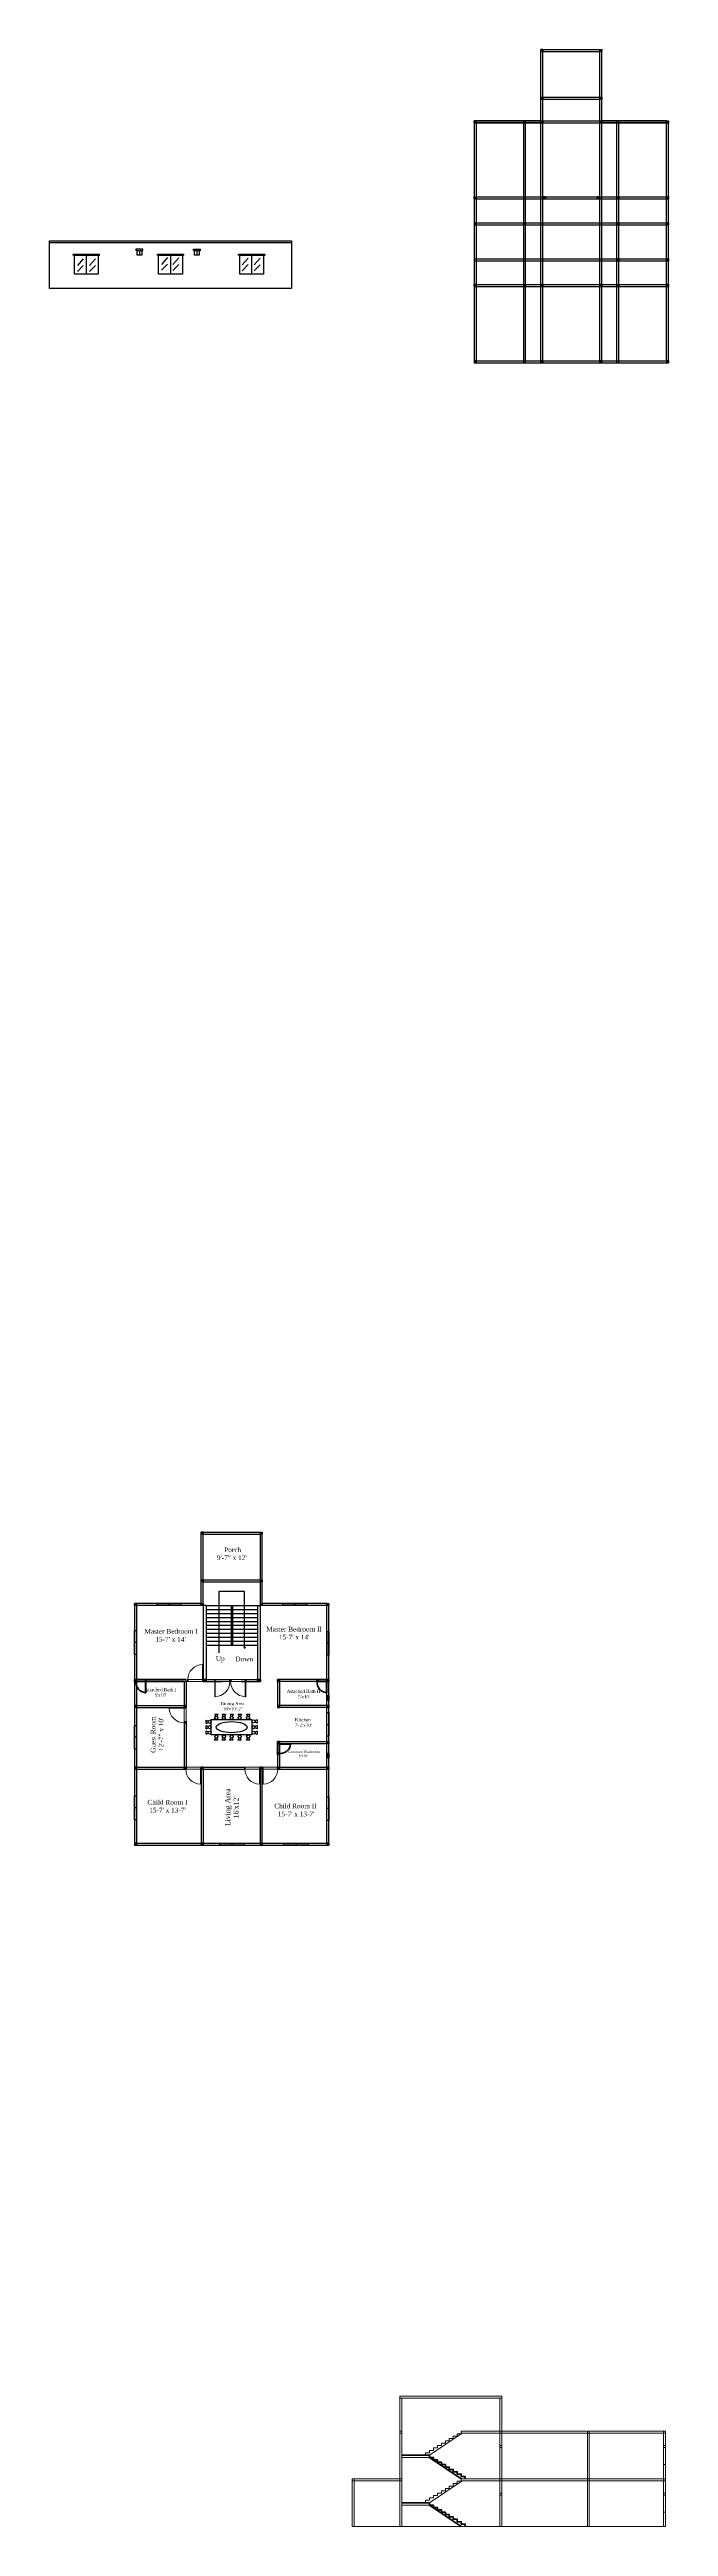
# Model space of a CAD drawing. Header units: inches. Extents: x -79350 to 491628, y -93215 to 155882.
# Drawn here: x 26582 to 28142, y -2882 to 3367 of the extents above; entities that cross this region are included whole.
import ezdxf

# ---------------------------------------------------------------- set-up
doc = ezdxf.new("R2010")
doc.units = ezdxf.units.IN
doc.header["$MEASUREMENT"] = 0
doc.layers.get('0').update_dxf_attribs({"lineweight": 30})
for name, color, linetype, lineweight in [('Column', 1, 'Continuous', 30), ('Door window', 250, 'Continuous', 15), ('Letter', 7, 'Continuous', 20), ('LINE', 7, 'Continuous', 20)]:
    doc.layers.add(name, color=color, linetype=linetype, lineweight=lineweight)
doc.layers.add('Door', color=7, linetype='Continuous', lineweight=40, true_color=0x763422)
doc.layers.add('Window', color=7, linetype='Continuous', lineweight=30, true_color=0x6b99dd)
for name, color, linetype in [('Furnitures', 30, 'Continuous'), ('Stairs', 7, 'Continuous'), ('Wall', 7, 'Continuous')]:
    doc.layers.add(name, color=color, linetype=linetype)
doc.styles.get("Standard").update_dxf_attribs({"font": 'times.ttf', "height": 12})
pattern_1 = [(45, (21775.07689, 4028.09359), (-0.0883883476, 0.0883883476), [])]
pattern_2 = [(45, (22631.07689, 7768.59359), (-0.0883883476, 0.0883883476), [])]

# ---------------------------------------------------------------- blocks, each defined once
blk = doc.blocks.new('d1n')
at = {"color": 1}
blk.add_lwpolyline([(-1187.2, 1281.4), (-1192.2, 1281.4), (-1192.2, 1241.4), (-1187.2, 1241.4)], close=True, dxfattribs=at)
at = {"layer": 'Door window', "color": 1}
for points in [[(-1192.2, 1281.4), (-1192.2, 1279.4), (-1188.2, 1279.4), (-1188.2, 1280.4), (-1187.2, 1280.4), (-1187.2, 1281.4), (-1192.2, 1281.4)], [(-1187.2, 1280.4), (-1149.2, 1280.4), (-1149.2, 1279.4), (-1187.2, 1279.4), (-1187.2, 1280.4)], [(-1192.2, 1241.4), (-1192.2, 1243.4), (-1188.2, 1243.4), (-1188.2, 1242.4), (-1187.2, 1242.4), (-1187.2, 1241.4), (-1192.2, 1241.4)]]:
    blk.add_lwpolyline(points, dxfattribs=at)
blk.add_arc((-1187.2, 1280.4), 38, 270, 358.4722, dxfattribs=at)

msp = doc.modelspace()

# ---------------------------------------------------------------- hatches: boundary and pattern name
at = {"layer": 'Column'}
h = msp.add_hatch(dxfattribs=at)
h.set_pattern_fill('ANSI31', color=256)
h.set_pattern_definition(pattern_2)
h.paths.add_polyline_path([(27825.5, 3367), (27820.5, 3367), (27820.5, 3362.04), (27825.5, 3362.04)])
h.paths.add_polyline_path([(27974.5, 3367), (27969.5, 3367), (27969.5, 3362.04), (27974.5, 3362.04)])
h.paths.add_polyline_path([(27825.5, 3247), (27820.5, 3247), (27820.5, 3242.04), (27825.5, 3242.04)])
h.paths.add_polyline_path([(27974.5, 3247), (27969.5, 3247), (27969.5, 3242.04), (27974.5, 3242.04)])
h.paths.add_polyline_path([(27825.5, 3187), (27820.5, 3187), (27820.5, 3182.04), (27825.5, 3182.04)])
h.paths.add_polyline_path([(27657.5, 3187), (27652.5, 3187), (27652.5, 3182.04), (27657.5, 3182.04)])
h.paths.add_polyline_path([(27974.5, 3187), (27969.5, 3187), (27969.5, 3182.04), (27974.5, 3182.04)])
h.paths.add_polyline_path([(28142.5, 3187), (28137.5, 3187), (28137.5, 3182.04), (28142.5, 3182.04)])
h.paths.add_polyline_path([(27657.5, 2995), (27652.5, 2995), (27652.5, 2990.04), (27657.5, 2990.04)])
h.paths.add_polyline_path([(27832.5, 2995), (27825.5, 2995), (27825.5, 2990), (27832.5, 2990)])
h.paths.add_polyline_path([(28017.5, 2995), (28012.5, 2995), (28012.5, 2990), (28017.5, 2990)])
h.paths.add_polyline_path([(27969.5, 2995.29), (27962.5, 2995.29), (27962.5, 2990), (27969.5, 2990)])
h.paths.add_polyline_path([(28142.5, 2995), (28137.5, 2995), (28137.5, 2990), (28142.5, 2990)])
h.paths.add_polyline_path([(27657.5, 2774), (27652.5, 2774), (27652.5, 2769), (27657.5, 2769)])
h.paths.add_polyline_path([(27782.5, 2774), (27777.5, 2774), (27777.5, 2769.04), (27782.5, 2769.04)])
h.paths.add_polyline_path([(27825.5, 2774), (27820.49, 2774), (27820.5, 2769), (27825.5, 2769)])
h.paths.add_polyline_path([(27974.5, 2774), (27969.5, 2774), (27969.5, 2769), (27974.5, 2769)])
h.paths.add_polyline_path([(28017.5, 2774), (28012.5, 2774), (28012.5, 2769.04), (28017.5, 2769.04)])
h.paths.add_polyline_path([(28017.5, 2839), (28012.5, 2839), (28012.5, 2834), (28017.5, 2834)])
h.paths.add_polyline_path([(28017.49, 2930), (28012.5, 2930), (28012.5, 2925), (28017.49, 2925)])
h.paths.add_polyline_path([(28142.5, 2930), (28137.5, 2930), (28137.5, 2925), (28142.5, 2925)])
h.paths.add_polyline_path([(28142.5, 2839), (28137.5, 2839), (28137.5, 2834), (28142.5, 2834)])
h.paths.add_polyline_path([(28142.5, 2774), (28137.5, 2774), (28137.5, 2769), (28142.5, 2769)])
h.paths.add_polyline_path([(27657.5, 2582), (27652.5, 2582), (27652.5, 2577), (27657.5, 2577)])
h.paths.add_polyline_path([(27825.5, 2582), (27820.5, 2582), (27820.5, 2577), (27825.5, 2577)])
h.paths.add_polyline_path([(27974.5, 2582), (27969.5, 2582), (27969.5, 2577), (27974.5, 2577)])
h.paths.add_polyline_path([(28142.5, 2582), (28137.5, 2582), (28137.5, 2577), (28142.5, 2577)])
h = msp.add_hatch(dxfattribs=at)
h.set_pattern_fill('ANSI31', color=256)
h.set_pattern_definition(pattern_2)
h.paths.add_polyline_path([(27657.5, 2930), (27652.5, 2930), (27652.5, 2925), (27657.5, 2925)])
h.paths.add_polyline_path([(27782.5, 2930), (27777.5, 2930), (27777.5, 2925), (27782.5, 2925)])
h = msp.add_hatch(dxfattribs=at)
h.set_pattern_fill('ANSI31', color=256)
h.set_pattern_definition(pattern_1)
h.paths.add_polyline_path([(26969.5, -373.5), (26964.5, -373.5), (26964.5, -378.46), (26969.5, -378.46)])
h.paths.add_polyline_path([(27118.5, -373.5), (27113.5, -373.5), (27113.5, -378.46), (27118.5, -378.46)])
h.paths.add_polyline_path([(26969.5, -493.5), (26964.5, -493.5), (26964.5, -498.46), (26969.5, -498.46)])
h.paths.add_polyline_path([(27118.5, -493.5), (27113.5, -493.5), (27113.5, -498.46), (27118.5, -498.46)])
h.paths.add_polyline_path([(26969.5, -553.5), (26964.5, -553.5), (26964.5, -558.46), (26969.5, -558.46)])
h.paths.add_polyline_path([(26801.5, -553.5), (26796.5, -553.5), (26796.5, -558.46), (26801.5, -558.46)])
h.paths.add_polyline_path([(27118.5, -553.5), (27113.5, -553.5), (27113.5, -558.46), (27118.5, -558.46)])
h.paths.add_polyline_path([(27286.5, -553.5), (27281.5, -553.5), (27281.5, -558.46), (27286.5, -558.46)])
h.paths.add_polyline_path([(26801.5, -745.5), (26796.5, -745.5), (26796.5, -750.46), (26801.5, -750.46)])
h.paths.add_polyline_path([(26976.5, -745.5), (26969.5, -745.5), (26969.5, -750.5), (26976.5, -750.5)])
h.paths.add_polyline_path([(27161.5, -745.5), (27156.5, -745.5), (27156.5, -750.5), (27161.5, -750.5)])
h.paths.add_polyline_path([(27113.5, -745.21), (27106.5, -745.21), (27106.5, -750.5), (27113.5, -750.5)])
h.paths.add_polyline_path([(27286.5, -745.5), (27281.5, -745.5), (27281.5, -750.5), (27286.5, -750.5)])
h.paths.add_polyline_path([(26801.5, -966.5), (26796.5, -966.5), (26796.5, -971.5), (26801.5, -971.5)])
h.paths.add_polyline_path([(26926.5, -966.5), (26921.5, -966.5), (26921.5, -971.46), (26926.5, -971.46)])
h.paths.add_polyline_path([(26969.5, -966.5), (26964.49, -966.5), (26964.5, -971.5), (26969.5, -971.5)])
h.paths.add_polyline_path([(27118.5, -966.5), (27113.5, -966.5), (27113.5, -971.5), (27118.5, -971.5)])
h.paths.add_polyline_path([(27161.5, -966.5), (27156.5, -966.5), (27156.5, -971.46), (27161.5, -971.46)])
h.paths.add_polyline_path([(27161.5, -901.5), (27156.5, -901.5), (27156.5, -906.5), (27161.5, -906.5)])
h.paths.add_polyline_path([(27161.49, -810.5), (27156.5, -810.5), (27156.5, -815.5), (27161.49, -815.5)])
h.paths.add_polyline_path([(27286.5, -810.5), (27281.5, -810.5), (27281.5, -815.5), (27286.5, -815.5)])
h.paths.add_polyline_path([(27286.5, -901.5), (27281.5, -901.5), (27281.5, -906.5), (27286.5, -906.5)])
h.paths.add_polyline_path([(27286.5, -966.5), (27281.5, -966.5), (27281.5, -971.5), (27286.5, -971.5)])
h.paths.add_polyline_path([(26801.5, -1158.5), (26796.5, -1158.5), (26796.5, -1163.5), (26801.5, -1163.5)])
h.paths.add_polyline_path([(26969.5, -1158.5), (26964.5, -1158.5), (26964.5, -1163.5), (26969.5, -1163.5)])
h.paths.add_polyline_path([(27118.5, -1158.5), (27113.5, -1158.5), (27113.5, -1163.5), (27118.5, -1163.5)])
h.paths.add_polyline_path([(27286.5, -1158.5), (27281.5, -1158.5), (27281.5, -1163.5), (27286.5, -1163.5)])
h = msp.add_hatch(dxfattribs=at)
h.set_pattern_fill('ANSI31', color=256)
h.set_pattern_definition(pattern_1)
h.paths.add_polyline_path([(26801.5, -810.5), (26796.5, -810.5), (26796.5, -815.5), (26801.5, -815.5)])
h.paths.add_polyline_path([(26926.5, -810.5), (26921.5, -810.5), (26921.5, -815.5), (26926.5, -815.5)])

# ---------------------------------------------------------------- linework, layer by layer
for p, q in [((27820.5, 3362), (27820.5, 3367)), ((27825.5, 3367), (27820.5, 3367)), ((27820.5, 3187), (27820.5, 3362)), ((27825.5, 3367), (27969.5, 3367)), ((27825.5, 3187), (27825.5, 3362)), ((27825.5, 3362), (27969.5, 3362)), ((27969.5, 3367), (27974.5, 3367)), ((27969.5, 3187), (27969.5, 3362)), ((27974.5, 3362), (27974.5, 3367)), ((27974.5, 3187), (27974.5, 3362)), ((27657.5, 3187), (27652.5, 3187)), ((27652.5, 3182), (27652.5, 3187)), ((27820.5, 3187), (27657.5, 3187)), ((27825.5, 3187), (27825.5, 3182)), ((27969.5, 3187), (27969.5, 3182)), ((28137.5, 3187), (27974.5, 3187)), ((28137.5, 3187), (28142.5, 3187)), ((28142.5, 3182), (28142.5, 3187)), ((27652.5, 3182), (27652.5, 2582)), ((27825.5, 3182), (27657.5, 3182)), ((27657.5, 3182), (27657.5, 2582)), ((28137.5, 3182), (27969.5, 3182)), ((28137.5, 2582), (28137.5, 3182)), ((28142.5, 2582), (28142.5, 3182)), ((27825.5, 2995), (27825.38, 2995)), ((27832.5, 2990), (27825.5, 2990)), ((27832.5, 2995), (27832.5, 2990)), ((27962.5, 2995.29), (27962.5, 2990)), ((27962.5, 2990), (27969.5, 2990)), ((27969.5, 2995), (27969.5, 2995.29)), ((28017.5, 2995), (28012.5, 2995)), ((28017.5, 2990), (28012.5, 2990)), ((27777.5, 2930), (27777.5, 2925)), ((27782.5, 2930), (27782.5, 2925)), ((28012.5, 2930), (28012.5, 2925)), ((27777.5, 2774), (27782.5, 2774)), ((27820.49, 2774), (27825.5, 2774)), ((27969.5, 2774), (27974.5, 2774)), ((28012.5, 2774), (28017.5, 2774)), ((27652.5, 2582), (27652.5, 2577)), ((27657.5, 2577), (27652.5, 2577)), ((27657.5, 2582), (28137.5, 2582)), ((27657.5, 2577), (28137.5, 2577)), ((28137.5, 2577), (28142.5, 2577)), ((28142.5, 2582), (28142.5, 2577)), ((26964.5, -378.5), (26964.5, -373.5)), ((26969.5, -373.5), (26964.5, -373.5)), ((26969.5, -373.5), (27113.5, -373.5)), ((27113.5, -373.5), (27118.5, -373.5)), ((27118.5, -378.5), (27118.5, -373.5)), ((26964.5, -553.5), (26964.5, -378.5)), ((26969.5, -553.5), (26969.5, -378.5)), ((26969.5, -378.5), (27113.5, -378.5)), ((27113.5, -553.5), (27113.5, -378.5)), ((27118.5, -553.5), (27118.5, -378.5)), ((26969.5, -493.5), (27113.5, -493.5)), ((26969.5, -498.5), (27113.5, -498.5)), ((26801.5, -553.5), (26796.5, -553.5)), ((26796.5, -558.5), (26796.5, -553.5)), ((26796.5, -558.5), (26796.5, -1158.5)), ((26964.5, -553.5), (26801.5, -553.5)), ((26969.5, -558.5), (26801.5, -558.5)), ((26801.5, -558.5), (26801.5, -1158.5)), ((26969.5, -553.5), (26969.5, -558.5)), ((26969.5, -558.5), (26969.5, -745.5)), ((26976.5, -558.5), (26969.5, -558.5)), ((26976.5, -558.5), (26976.5, -702.5)), ((27106.5, -558.5), (27106.5, -702.5)), ((27106.5, -558.5), (27113.5, -558.5)), ((27113.5, -553.5), (27113.5, -558.5)), ((27113.5, -745.5), (27113.5, -558.5)), ((27281.5, -558.5), (27113.5, -558.5)), ((27281.5, -553.5), (27118.5, -553.5)), ((27281.5, -553.5), (27286.5, -553.5)), ((27281.5, -1158.5), (27281.5, -558.5)), ((27286.5, -558.5), (27286.5, -553.5)), ((27286.5, -1158.5), (27286.5, -558.5)), ((26926.5, -745.5), (26825.5, -745.5)), ((26825.5, -745.5), (26921.5, -745.5)), ((26969.5, -745.5), (26969.38, -745.5)), ((26976.5, -702.5), (26976.5, -750.5)), ((27106.5, -702.5), (27106.5, -750.5)), ((27257.5, -745.5), (27156.5, -745.5)), ((26801.5, -810.5), (26921.5, -810.5)), ((26926.5, -750.5), (26824.83, -750.5)), ((26824.83, -750.5), (26921.5, -750.5)), ((26921.5, -750.5), (26921.5, -815.5)), ((26926.5, -750.5), (26926.5, -815.5)), ((26976.5, -750.5), (26969.5, -750.5)), ((27106.5, -750.5), (27113.5, -750.5)), ((27257.5, -750.5), (27156.5, -750.5)), ((27156.5, -750.5), (27156.5, -815.5)), ((27257.5, -750.5), (27161.5, -750.5)), ((27161.5, -750.5), (27161.5, -810.5)), ((27281.5, -810.5), (27161.5, -810.5)), ((26801.5, -815.5), (26921.5, -815.5)), ((26921.5, -851.5), (26921.5, -966.5)), ((26926.5, -851.5), (26926.5, -966.5)), ((27281.5, -815.5), (27161.5, -815.5)), ((27156.5, -936.5), (27156.5, -966.5)), ((27161.5, -901.5), (27281.5, -901.5)), ((27161.5, -906.5), (27281.5, -906.5)), ((27161.5, -936.5), (27161.5, -966.5)), ((26801.5, -966.5), (26926.5, -966.5)), ((26801.5, -971.5), (26926.5, -971.5)), ((26964.49, -966.5), (26969.5, -966.5)), ((26964.5, -971.5), (26964.5, -1158.5)), ((26969.5, -971.5), (26969.5, -1158.5)), ((26969.5, -971.5), (27075.51, -971.5)), ((27113.5, -966.5), (27118.5, -966.5)), ((27113.5, -1158.5), (27113.5, -971.5)), ((27118.5, -1158.5), (27118.5, -971.5)), ((27156.5, -966.5), (27281.5, -966.5)), ((26796.5, -1158.5), (26796.5, -1163.5)), ((26801.5, -1163.5), (26796.5, -1163.5)), ((26801.5, -1158.5), (27281.5, -1158.5)), ((26801.5, -1163.5), (27281.5, -1163.5)), ((27281.5, -1163.5), (27286.5, -1163.5)), ((27286.5, -1158.5), (27286.5, -1163.5))]:
    msp.add_line(p, q)
at = {"color": 200}
for p, q in [((26976.5, -558.5), (27106.5, -558.5)), ((27073.6, -523.57), (27009.11, -523.57)), ((27009.11, -523.57), (27009.11, -677.74)), ((27040, -558.5), (27040, -658.5)), ((27043, -558.5), (27043, -658.5)), ((27073.6, -663.47), (27073.6, -523.57)), ((26976.5, -568.5), (27106.5, -568.5)), ((26976.5, -578.5), (27106.5, -578.5)), ((26976.5, -588.5), (27106.5, -588.5)), ((26976.5, -598.5), (27106.5, -598.5)), ((26976.5, -608.5), (27106.5, -608.5)), ((26976.5, -618.5), (27106.5, -618.5)), ((26976.5, -628.5), (27106.5, -628.5)), ((26976.5, -638.5), (27106.5, -638.5)), ((26976.5, -648.5), (27106.5, -648.5)), ((26976.5, -658.5), (27106.5, -658.5)), ((27071.56, -663.47), (27075.6, -663.47)), ((27071.56, -663.47), (27073.6, -666.9)), ((27075.6, -663.47), (27073.6, -666.9)), ((27073.6, -666.9), (27073.6, -666.9))]:
    msp.add_line(p, q, dxfattribs=at)
at = {"color": 30}
for p, q in [((26976.8, -855.83), (26976.8, -847.7)), ((26976.8, -847.7), (26982.16, -850.23)), ((26976.8, -855.83), (26982.1, -853.54)), ((26976.8, -869.39), (26976.8, -861.26)), ((26976.8, -861.26), (26982.16, -863.79)), ((26976.8, -869.39), (26982.1, -867.09)), ((26998.42, -832.95), (27006.56, -832.95)), ((26998.42, -832.95), (27000.72, -838.25)), ((27006.56, -832.95), (27004.03, -838.3)), ((27017.52, -832.9), (27025.65, -832.9)), ((27017.52, -832.9), (27019.81, -838.21)), ((27025.65, -832.9), (27023.12, -838.26)), ((27037.15, -832.9), (27045.29, -832.9)), ((27037.15, -832.9), (27039.45, -838.21)), ((27045.29, -832.9), (27042.76, -838.26)), ((27057.5, -832.9), (27065.63, -832.9)), ((27057.5, -832.9), (27059.79, -838.21)), ((27065.63, -832.9), (27063.1, -838.26)), ((27078.75, -832.9), (27086.88, -832.9)), ((27078.75, -832.9), (27081.05, -838.21)), ((27086.88, -832.9), (27084.35, -838.26)), ((27105.28, -855.07), (27099.93, -852.54)), ((27105.28, -869.75), (27099.93, -867.21)), ((27105.28, -846.93), (27099.98, -849.23)), ((27105.28, -861.61), (27099.98, -863.91)), ((27105.28, -846.93), (27105.28, -855.07)), ((27105.28, -861.61), (27105.28, -869.75)), ((26976.8, -883.21), (26976.8, -875.07)), ((26976.8, -875.07), (26982.16, -877.6)), ((26976.8, -883.21), (26982.1, -880.91)), ((26998.19, -898.1), (27000.72, -892.74)), ((27006.32, -898.1), (26998.19, -898.1)), ((27006.32, -898.1), (27004.03, -892.79)), ((27017.29, -898.1), (27019.82, -892.74)), ((27025.43, -898.1), (27017.29, -898.1)), ((27025.43, -898.1), (27023.13, -892.79)), ((27036.8, -898.1), (27039.33, -892.74)), ((27044.93, -898.1), (27036.8, -898.1)), ((27044.93, -898.1), (27042.64, -892.79)), ((27057.27, -898.1), (27059.8, -892.74)), ((27065.41, -898.1), (27057.27, -898.1)), ((27065.41, -898.1), (27063.11, -892.79)), ((27078.65, -898.1), (27081.18, -892.74)), ((27086.79, -898.1), (27078.65, -898.1)), ((27086.79, -898.1), (27084.49, -892.79)), ((27105.28, -883.71), (27099.93, -881.18)), ((27105.28, -875.57), (27099.98, -877.87)), ((27105.28, -875.57), (27105.28, -883.71))]:
    msp.add_line(p, q, dxfattribs=at)
msp.add_lwpolyline([(26989.8, -845.9), (27092.29, -845.9), (27092.29, -885.1), (26989.8, -885.1)], close=True, dxfattribs=at)
for centre in [(26985.79, -851.94), (26985.79, -865.5), (27002.31, -841.93), (27021.41, -841.89), (27041.04, -841.89), (27061.39, -841.89), (27082.64, -841.89), (27096.3, -850.82), (27096.3, -865.5), (26985.79, -879.32), (27002.43, -889.11), (27021.54, -889.11), (27041.04, -889.11), (27061.52, -889.11), (27082.9, -889.11), (27096.3, -879.46)]:
    msp.add_circle(centre, 4.01, dxfattribs=at)
at = {"layer": 'Column'}
for p, q in [((27820.5, 3367), (27825.5, 3367)), ((27820.5, 3362.04), (27820.5, 3367)), ((27825.5, 3362.04), (27820.5, 3362.04)), ((27825.5, 3367), (27825.5, 3362.04)), ((27969.5, 3367), (27974.5, 3367)), ((27969.5, 3362.04), (27969.5, 3367)), ((27974.5, 3362.04), (27969.5, 3362.04)), ((27974.5, 3367), (27974.5, 3362.04)), ((27652.5, 3187), (27657.5, 3187)), ((27652.5, 3182.04), (27652.5, 3187)), ((27657.5, 3187), (27657.5, 3182.04)), ((27820.5, 3247), (27825.5, 3247)), ((27820.5, 3242.04), (27820.5, 3247)), ((27825.5, 3242.04), (27820.5, 3242.04)), ((27820.5, 3187), (27825.5, 3187)), ((27820.5, 3182.04), (27820.5, 3187)), ((27825.5, 3247), (27825.5, 3242.04)), ((27825.5, 3187), (27825.5, 3182.04)), ((27969.5, 3247), (27974.5, 3247)), ((27969.5, 3242.04), (27969.5, 3247)), ((27974.5, 3242.04), (27969.5, 3242.04)), ((27969.5, 3187), (27974.5, 3187)), ((27969.5, 3182.04), (27969.5, 3187)), ((27974.5, 3247), (27974.5, 3242.04)), ((27974.5, 3187), (27974.5, 3182.04)), ((28137.5, 3187), (28142.5, 3187)), ((28137.5, 3182.04), (28137.5, 3187)), ((28142.5, 3187), (28142.5, 3182.04)), ((27657.5, 3182.04), (27652.5, 3182.04)), ((27825.5, 3182.04), (27820.5, 3182.04)), ((27974.5, 3182.04), (27969.5, 3182.04)), ((28142.5, 3182.04), (28137.5, 3182.04)), ((27652.5, 2995), (27657.5, 2995)), ((27652.5, 2990.04), (27652.5, 2995)), ((27657.5, 2990.04), (27652.5, 2990.04)), ((27657.5, 2995), (27657.5, 2990.04)), ((27825.5, 2995), (27832.5, 2995)), ((27825.5, 2990), (27825.5, 2995)), ((27832.5, 2990), (27825.5, 2990)), ((27832.5, 2995), (27832.5, 2990)), ((27962.5, 2995.29), (27969.5, 2995.29)), ((27962.5, 2990), (27962.5, 2995.29)), ((27969.5, 2990), (27962.5, 2990)), ((27969.5, 2995.29), (27969.5, 2990)), ((28017.5, 2995), (28012.5, 2995)), ((28012.5, 2995), (28012.5, 2990)), ((28012.5, 2990), (28017.5, 2990)), ((28017.5, 2995), (28017.5, 2990)), ((28137.5, 2995), (28142.5, 2995)), ((28137.5, 2990), (28137.5, 2995)), ((28142.5, 2990), (28137.5, 2990)), ((28142.5, 2995), (28142.5, 2990)), ((27657.5, 2930), (27652.5, 2930)), ((27652.5, 2930), (27652.5, 2925)), ((27657.5, 2925), (27652.5, 2925)), ((27657.5, 2930), (27657.5, 2925)), ((27777.5, 2930), (27782.5, 2930)), ((27777.5, 2925), (27777.5, 2930)), ((27782.5, 2925), (27777.5, 2925)), ((27782.5, 2930), (27782.5, 2925)), ((28017.49, 2930), (28012.49, 2930)), ((28012.49, 2930), (28012.49, 2925)), ((28012.49, 2925), (28017.49, 2925)), ((28017.49, 2930), (28017.49, 2925)), ((28017.5, 2925), (28017.5, 2924.95)), ((28142.5, 2930), (28137.5, 2930)), ((28137.5, 2930), (28137.5, 2925)), ((28137.5, 2925), (28142.5, 2925)), ((28142.5, 2930), (28142.5, 2925)), ((28012.5, 2839), (28017.5, 2839)), ((28012.5, 2834), (28012.5, 2839)), ((28017.5, 2834), (28012.5, 2834)), ((28017.5, 2839), (28017.5, 2834)), ((28142.5, 2839), (28137.5, 2839)), ((28137.5, 2839), (28137.5, 2834)), ((28137.5, 2834), (28142.5, 2834)), ((28142.5, 2839), (28142.5, 2834)), ((27657.5, 2774), (27652.5, 2774)), ((27652.5, 2774), (27652.5, 2769)), ((27657.5, 2769), (27652.5, 2769)), ((27657.5, 2774), (27657.5, 2769)), ((27777.5, 2774), (27782.5, 2774)), ((27777.5, 2769.04), (27777.5, 2774)), ((27782.5, 2769.04), (27777.5, 2769.04)), ((27782.5, 2774), (27782.5, 2769.04)), ((27820.49, 2774), (27825.5, 2774)), ((27820.5, 2769), (27820.49, 2774)), ((27825.5, 2769), (27820.5, 2769)), ((27825.5, 2774), (27825.5, 2769)), ((27969.5, 2774), (27974.5, 2774)), ((27969.5, 2774), (27969.5, 2769)), ((27974.5, 2769), (27969.5, 2769)), ((27974.5, 2774), (27974.5, 2769)), ((28012.5, 2774), (28017.5, 2774)), ((28012.5, 2769.04), (28012.5, 2774)), ((28017.5, 2769.04), (28012.5, 2769.04)), ((28017.5, 2774), (28017.5, 2769.04)), ((28142.5, 2774), (28137.5, 2774)), ((28137.5, 2774), (28137.5, 2769)), ((28137.5, 2769), (28142.5, 2769)), ((28142.5, 2774), (28142.5, 2769)), ((27657.5, 2582), (27652.5, 2582)), ((27652.5, 2582), (27652.5, 2577)), ((27652.5, 2577), (27657.5, 2577)), ((27657.5, 2582), (27657.5, 2577)), ((27825.5, 2582), (27820.5, 2582)), ((27820.5, 2582), (27820.5, 2577)), ((27820.5, 2577), (27825.5, 2577)), ((27825.5, 2582), (27825.5, 2577)), ((27974.5, 2582), (27969.5, 2582)), ((27969.5, 2582), (27969.5, 2577)), ((27969.5, 2577), (27974.5, 2577)), ((27974.5, 2582), (27974.5, 2577)), ((28142.5, 2582), (28137.5, 2582)), ((28137.5, 2582), (28137.5, 2577)), ((28137.5, 2577), (28142.5, 2577)), ((28142.5, 2582), (28142.5, 2577)), ((26964.5, -373.5), (26969.5, -373.5)), ((26964.5, -378.46), (26964.5, -373.5)), ((26969.5, -373.5), (26969.5, -378.46)), ((27113.5, -373.5), (27118.5, -373.5)), ((27113.5, -378.46), (27113.5, -373.5)), ((27118.5, -373.5), (27118.5, -378.46)), ((26969.5, -378.46), (26964.5, -378.46)), ((27118.5, -378.46), (27113.5, -378.46)), ((26964.5, -493.5), (26969.5, -493.5)), ((26964.5, -498.46), (26964.5, -493.5)), ((26969.5, -498.46), (26964.5, -498.46)), ((26969.5, -493.5), (26969.5, -498.46)), ((27113.5, -493.5), (27118.5, -493.5)), ((27113.5, -498.46), (27113.5, -493.5)), ((27118.5, -498.46), (27113.5, -498.46)), ((27118.5, -493.5), (27118.5, -498.46)), ((26796.5, -553.5), (26801.5, -553.5)), ((26796.5, -558.46), (26796.5, -553.5)), ((26801.5, -558.46), (26796.5, -558.46)), ((26801.5, -553.5), (26801.5, -558.46)), ((26964.5, -553.5), (26969.5, -553.5)), ((26964.5, -558.46), (26964.5, -553.5)), ((26969.5, -558.46), (26964.5, -558.46)), ((26969.5, -553.5), (26969.5, -558.46)), ((27113.5, -553.5), (27118.5, -553.5)), ((27113.5, -558.46), (27113.5, -553.5)), ((27118.5, -558.46), (27113.5, -558.46)), ((27118.5, -553.5), (27118.5, -558.46)), ((27281.5, -553.5), (27286.5, -553.5)), ((27281.5, -558.46), (27281.5, -553.5)), ((27286.5, -558.46), (27281.5, -558.46)), ((27286.5, -553.5), (27286.5, -558.46)), ((26796.5, -745.5), (26801.5, -745.5)), ((26796.5, -750.46), (26796.5, -745.5)), ((26801.5, -745.5), (26801.5, -750.46)), ((26969.5, -745.5), (26976.5, -745.5)), ((26969.5, -750.5), (26969.5, -745.5)), ((26976.5, -745.5), (26976.5, -750.5)), ((27106.5, -745.21), (27113.5, -745.21)), ((27106.5, -750.5), (27106.5, -745.21)), ((27113.5, -745.21), (27113.5, -750.5)), ((27161.5, -745.5), (27156.5, -745.5)), ((27156.5, -745.5), (27156.5, -750.5)), ((27161.5, -745.5), (27161.5, -750.5)), ((27281.5, -745.5), (27286.5, -745.5)), ((27281.5, -750.5), (27281.5, -745.5)), ((27286.5, -745.5), (27286.5, -750.5)), ((26801.5, -750.46), (26796.5, -750.46)), ((26801.5, -810.5), (26796.5, -810.5)), ((26796.5, -810.5), (26796.5, -815.5)), ((26801.5, -810.5), (26801.5, -815.5)), ((26921.5, -810.5), (26926.5, -810.5)), ((26921.5, -815.5), (26921.5, -810.5)), ((26926.5, -810.5), (26926.5, -815.5)), ((26976.5, -750.5), (26969.5, -750.5)), ((27113.5, -750.5), (27106.5, -750.5)), ((27161.49, -810.5), (27156.49, -810.5)), ((27156.49, -810.5), (27156.49, -815.5)), ((27156.5, -750.5), (27161.5, -750.5)), ((27161.49, -810.5), (27161.49, -815.5)), ((27286.5, -750.5), (27281.5, -750.5)), ((27286.5, -810.5), (27281.5, -810.5)), ((27281.5, -810.5), (27281.5, -815.5)), ((27286.5, -810.5), (27286.5, -815.5)), ((26801.5, -815.5), (26796.5, -815.5)), ((26926.5, -815.5), (26921.5, -815.5)), ((27156.49, -815.5), (27161.49, -815.5)), ((27161.5, -815.5), (27161.5, -815.55)), ((27281.5, -815.5), (27286.5, -815.5)), ((27156.5, -901.5), (27161.5, -901.5)), ((27156.5, -906.5), (27156.5, -901.5)), ((27161.5, -906.5), (27156.5, -906.5)), ((27161.5, -901.5), (27161.5, -906.5)), ((27286.5, -901.5), (27281.5, -901.5)), ((27281.5, -901.5), (27281.5, -906.5)), ((27281.5, -906.5), (27286.5, -906.5)), ((27286.5, -901.5), (27286.5, -906.5)), ((26801.5, -966.5), (26796.5, -966.5)), ((26796.5, -966.5), (26796.5, -971.5)), ((26801.5, -971.5), (26796.5, -971.5)), ((26801.5, -966.5), (26801.5, -971.5)), ((26921.5, -966.5), (26926.5, -966.5)), ((26921.5, -971.46), (26921.5, -966.5)), ((26926.5, -971.46), (26921.5, -971.46)), ((26926.5, -966.5), (26926.5, -971.46)), ((26964.49, -966.5), (26969.5, -966.5)), ((26964.5, -971.5), (26964.49, -966.5)), ((26969.5, -971.5), (26964.5, -971.5)), ((26969.5, -966.5), (26969.5, -971.5)), ((27113.5, -966.5), (27118.5, -966.5)), ((27113.5, -966.5), (27113.5, -971.5)), ((27118.5, -971.5), (27113.5, -971.5)), ((27118.5, -966.5), (27118.5, -971.5)), ((27156.5, -966.5), (27161.5, -966.5)), ((27156.5, -971.46), (27156.5, -966.5)), ((27161.5, -971.46), (27156.5, -971.46)), ((27161.5, -966.5), (27161.5, -971.46)), ((27286.5, -966.5), (27281.5, -966.5)), ((27281.5, -966.5), (27281.5, -971.5)), ((27281.5, -971.5), (27286.5, -971.5)), ((27286.5, -966.5), (27286.5, -971.5)), ((26801.5, -1158.5), (26796.5, -1158.5)), ((26796.5, -1158.5), (26796.5, -1163.5)), ((26796.5, -1163.5), (26801.5, -1163.5)), ((26801.5, -1158.5), (26801.5, -1163.5)), ((26969.5, -1158.5), (26964.5, -1158.5)), ((26964.5, -1158.5), (26964.5, -1163.5)), ((26964.5, -1163.5), (26969.5, -1163.5)), ((26969.5, -1158.5), (26969.5, -1163.5)), ((27118.5, -1158.5), (27113.5, -1158.5)), ((27113.5, -1158.5), (27113.5, -1163.5)), ((27113.5, -1163.5), (27118.5, -1163.5)), ((27118.5, -1158.5), (27118.5, -1163.5)), ((27286.5, -1158.5), (27281.5, -1158.5)), ((27281.5, -1158.5), (27281.5, -1163.5)), ((27281.5, -1163.5), (27286.5, -1163.5)), ((27286.5, -1158.5), (27286.5, -1163.5))]:
    msp.add_line(p, q, dxfattribs=at)
at = {"layer": 'Door'}
for p, q in [((27652.5, 2995), (27652.5, 2990.04)), ((27652.5, 2990.04), (27657.5, 2990.04)), ((27657.5, 2990), (27657.5, 2995)), ((27657.5, 2990.04), (27657.5, 2992.5)), ((27825.5, 2995), (27832.5, 2995)), ((27825.5, 2995), (27825.5, 2990)), ((27825.5, 2990), (27832.5, 2990)), ((27832.5, 2990), (27832.5, 2995)), ((27962.5, 2990), (27962.5, 2995.29)), ((27962.5, 2995.29), (27969.5, 2995.29)), ((27969.5, 2990), (27962.5, 2990)), ((27969.5, 2995), (27969.5, 2995.29)), ((27969.5, 2995), (27969.5, 2990)), ((28137.5, 2995), (28142.5, 2995)), ((28137.5, 2990), (28137.5, 2995)), ((28137.5, 2990), (28142.5, 2990)), ((28142.5, 2995), (28142.5, 2990)), ((27777.5, 2925), (27777.5, 2930)), ((27777.5, 2930), (27782.5, 2930)), ((27777.5, 2925), (27782.5, 2925)), ((27782.5, 2930), (27782.5, 2925.23)), ((27782.5, 2925), (27782.5, 2930)), ((28017.5, 2839), (28012.5, 2839)), ((28012.5, 2834), (28012.5, 2839)), ((28017.5, 2834), (28012.5, 2834)), ((28012.5, 2834), (28017.5, 2834)), ((28017.5, 2834), (28017.5, 2839)), ((27825.5, 2774), (27820.49, 2774)), ((27820.49, 2774), (27820.49, 2774)), ((27820.5, 2769), (27820.49, 2774)), ((27820.5, 2769), (27825.5, 2769)), ((27825.5, 2769), (27825.5, 2774)), ((27974.5, 2774), (27969.5, 2774)), ((27969.5, 2774), (27969.5, 2769)), ((27969.5, 2769), (27974.5, 2769)), ((27974.5, 2769), (27974.5, 2774)), ((26801.5, -745.5), (26796.5, -745.5)), ((26796.5, -745.5), (26796.5, -750.46)), ((26799.5, -745.5), (26799.5, -750.5)), ((26799.5, -745.5), (26801.5, -745.5)), ((26823.5, -745.5), (26799.5, -745.5)), ((26799.5, -745.5), (26799.5, -750.5)), ((26800.5, -749.5), (26800.5, -750.5)), ((26801.5, -749.5), (26800.5, -749.5)), ((26801.5, -750.5), (26801.5, -745.5)), ((26801.5, -745.5), (26801.5, -749.5)), ((26801.5, -750.46), (26801.5, -748)), ((26825.5, -745.5), (26823.5, -745.5)), ((26823.5, -745.5), (26823.5, -749.5)), ((26823.5, -749.5), (26824.5, -749.5)), ((26824.5, -749.5), (26824.5, -750.5)), ((26825.5, -745.5), (26825.5, -750.5)), ((26825.5, -748), (26825.5, -748)), ((26969.5, -745.5), (26976.5, -745.5)), ((26969.5, -745.5), (26969.5, -750.5)), ((26976.5, -750.5), (26976.5, -745.5)), ((27106.5, -750.5), (27106.5, -745.21)), ((27106.5, -745.21), (27113.5, -745.21)), ((27113.5, -745.5), (27113.5, -745.21)), ((27113.5, -745.5), (27113.5, -750.5)), ((27256.08, -745.5), (27256.08, -750.5)), ((27256.08, -745.5), (27258.08, -745.5)), ((27280.08, -745.5), (27256.08, -745.5)), ((27256.08, -745.5), (27256.08, -750.5)), ((27257.08, -749.5), (27257.08, -750.5)), ((27258.08, -749.5), (27257.08, -749.5)), ((27258.08, -745.5), (27258.08, -749.5)), ((27282.08, -745.5), (27280.08, -745.5)), ((27280.08, -745.5), (27280.08, -749.5)), ((27280.08, -749.5), (27281.08, -749.5)), ((27281.08, -749.5), (27281.08, -750.5)), ((27281.5, -745.5), (27286.5, -745.5)), ((27281.5, -750.5), (27281.5, -745.5)), ((27282.08, -745.5), (27282.08, -750.5)), ((27286.5, -745.5), (27286.5, -750.5)), ((26796.5, -750.46), (26801.5, -750.46)), ((26800.5, -750.5), (26799.5, -750.5)), ((26799.5, -750.5), (26823.5, -750.5)), ((26824.5, -750.5), (26823.5, -750.5)), ((26823.5, -750.5), (26823.5, -778.5)), ((26823.5, -778.5), (26824.5, -778.5)), ((26824.5, -750.5), (26825.5, -750.5)), ((26824.5, -750.5), (26824.5, -778.5)), ((26921.5, -815.5), (26921.5, -810.5)), ((26921.5, -810.5), (26926.5, -810.5)), ((26926.5, -810.5), (26926.5, -815.27)), ((26926.5, -815.5), (26926.5, -810.5)), ((26969.5, -750.5), (26976.5, -750.5)), ((27113.5, -750.5), (27106.5, -750.5)), ((27257.08, -750.5), (27256.08, -750.5)), ((27256.08, -750.5), (27280.08, -750.5)), ((27281.08, -750.5), (27280.08, -750.5)), ((27280.08, -750.5), (27280.08, -778.5)), ((27280.08, -778.5), (27281.08, -778.5)), ((27281.08, -750.5), (27282.08, -750.5)), ((27281.08, -750.5), (27281.08, -778.5)), ((27281.5, -750.5), (27286.5, -750.5)), ((26921.5, -815.5), (26926.5, -815.5)), ((27161.5, -901.5), (27156.5, -901.5)), ((27156.5, -906.5), (27156.5, -901.5)), ((27161.5, -906.5), (27156.5, -906.5)), ((27156.5, -906.5), (27161.5, -906.5)), ((27156.5, -906.5), (27156.5, -908.5)), ((27156.5, -908.5), (27160.5, -908.5)), ((27156.5, -908.5), (27156.5, -932.5)), ((27156.5, -932.5), (27156.5, -930.5)), ((27156.5, -930.5), (27160.5, -930.5)), ((27156.5, -932.5), (27161.5, -932.5)), ((27156.5, -932.5), (27161.5, -932.5)), ((27160.5, -908.5), (27160.5, -907.5)), ((27160.5, -907.5), (27161.5, -907.5)), ((27160.5, -930.5), (27160.5, -931.5)), ((27160.5, -931.5), (27161.5, -931.5)), ((27161.5, -906.5), (27161.5, -901.5)), ((27161.5, -907.5), (27161.5, -906.5)), ((27161.5, -907.5), (27189.5, -907.5)), ((27161.5, -907.5), (27161.5, -908.5)), ((27161.5, -908.5), (27189.5, -908.5)), ((27161.5, -932.5), (27161.5, -908.5)), ((27161.5, -931.5), (27161.5, -932.5)), ((27189.5, -908.5), (27189.5, -907.5)), ((26969.5, -966.5), (26964.49, -966.5)), ((26964.49, -966.5), (26964.49, -966.5)), ((26964.5, -971.5), (26964.49, -966.5)), ((26964.5, -971.5), (26969.5, -971.5)), ((26969.5, -971.5), (26969.5, -966.5)), ((27118.5, -966.5), (27113.5, -966.5)), ((27113.5, -966.5), (27113.5, -971.5)), ((27113.5, -971.5), (27118.5, -971.5)), ((27118.5, -971.5), (27118.5, -966.5))]:
    msp.add_line(p, q, dxfattribs=at)
for centre, radius, start, end in [((27681.79, 2987.33), 25.43, 162.438844, 162.772766), ((27821.77, 2772.39), 39.41, 184.883821, 184.936541), ((26825.79, -753.17), 25.43, 162.438844, 162.772766), ((27282.37, -753.17), 25.43, 162.438844, 162.772766), ((26825.79, -753.17), 25.43, 173.966609, 264.834712), ((27282.37, -753.17), 25.43, 173.966609, 264.834712), ((27164.17, -906.21), 25.43, 252.438844, 252.772766), ((27164.17, -906.21), 25.43, 263.966609, 354.834712), ((26965.77, -968.11), 39.41, 184.883821, 184.936541)]:
    msp.add_arc(centre, radius, start, end, dxfattribs=at)
at = {"layer": 'Furnitures'}
msp.add_ellipse((27041.04, -865.5), major_axis=(38.81, 0), ratio=0.3605472, dxfattribs=at)
at = {"layer": 'LINE'}
for p, q in [((27465, -2642), (27465, -2553)), ((27465, -2553), (27722, -2553)), ((27465, -2558), (27722, -2558)), ((27470, -2642), (27470, -2558)), ((27717, -2642), (27717, -2558)), ((27722, -2642), (27722, -2553)), ((27465, -2762), (27465, -2642)), ((27465, -2642), (27470, -2642)), ((27465, -2647), (27470, -2647)), ((27470, -2762), (27470, -2642)), ((27540, -2702), (27622.5, -2647)), ((28135, -2647), (27622.5, -2647)), ((28135, -2642), (27630, -2642)), ((27717, -2762), (27717, -2642)), ((27722, -2762), (27722, -2642)), ((27938, -2762), (27938, -2642)), ((27943, -2762), (27943, -2642)), ((28130, -2762), (28130, -2642)), ((28135, -2762), (28135, -2642)), ((27470, -2702), (27541.93, -2702)), ((27470, -2708), (27540, -2708)), ((27345, -2882), (27345, -2762)), ((27465, -2762), (27345, -2762)), ((27465, -2767), (27345, -2767)), ((27350, -2882), (27350, -2762)), ((27465, -2882), (27465, -2762)), ((27465, -2762), (27470, -2762)), ((27465, -2767), (27470, -2767)), ((27470, -2882), (27470, -2762)), ((27540, -2822), (27622.5, -2767)), ((27620, -2762), (27630, -2762)), ((28135, -2767), (27622.5, -2767)), ((28135, -2762), (27630, -2762)), ((27717, -2882), (27717, -2762)), ((27722, -2882), (27722, -2762)), ((27938, -2882), (27938, -2762)), ((27943, -2882), (27943, -2762)), ((28130, -2882), (28130, -2762)), ((28135, -2882), (28135, -2762)), ((27470, -2822), (27541.93, -2822)), ((27470, -2828), (27540, -2828)), ((28135, -2882), (27345, -2882)), ((27620, -2882), (27630, -2882))]:
    msp.add_line(p, q, dxfattribs=at)
at = {"layer": 'LINE', "lineweight": 40}
for p, q in [((27620, -2762), (27540, -2708)), ((27620, -2882), (27540, -2828))]:
    msp.add_line(p, q, dxfattribs=at)
at = {"layer": 'LINE'}
for points in [[(27530, -2702), (27530, -2696), (27540, -2696), (27540, -2690), (27550, -2690), (27550, -2684), (27560, -2684), (27560, -2678), (27570, -2678), (27570, -2672), (27580, -2672), (27580, -2666), (27590, -2666), (27590, -2660), (27600, -2660), (27600, -2654), (27610, -2654), (27610, -2648), (27620, -2648), (27620, -2642), (27630, -2642)], [(27530, -2822), (27530, -2816), (27540, -2816), (27540, -2810), (27550, -2810), (27550, -2804), (27560, -2804), (27560, -2798), (27570, -2798), (27570, -2792), (27580, -2792), (27580, -2786), (27590, -2786), (27590, -2780), (27600, -2780), (27600, -2774), (27610, -2774), (27610, -2768), (27620, -2768), (27620, -2762), (27630, -2762)]]:
    msp.add_lwpolyline(points, dxfattribs=at)
for points in [[(27722, -2678), (27717, -2678), (27717, -2683), (27722, -2683)], [(28135, -2678), (28130, -2678), (28130, -2683), (28135, -2683)], [(28135, -2683), (28130, -2683), (28130, -2726), (28135, -2726)], [(27722, -2798), (27717, -2798), (27717, -2803), (27722, -2803)], [(28135, -2798), (28130, -2798), (28130, -2803), (28135, -2803)], [(28135, -2803), (28130, -2803), (28130, -2846), (28135, -2846)]]:
    msp.add_lwpolyline(points, close=True, dxfattribs=at)
at = {"layer": 'LINE', "lineweight": 40}
for points in [[(27570, -2726), (27570, -2720), (27560, -2720), (27560, -2714), (27550, -2714), (27550, -2708), (27540, -2708), (27540, -2702), (27530, -2702), (27475.43, -2702), (27470, -2702)], [(27630, -2762), (27630, -2756), (27620, -2756), (27620, -2750), (27610, -2750), (27610, -2744), (27600, -2744), (27600, -2738), (27590, -2738), (27590, -2732), (27580, -2732), (27580, -2726), (27570, -2726), (27570, -2720)], [(27570, -2846), (27570, -2840), (27560, -2840), (27560, -2834), (27550, -2834), (27550, -2828), (27540, -2828), (27540, -2822), (27530, -2822), (27475.43, -2822), (27470, -2822)], [(27630, -2882), (27630, -2876), (27620, -2876), (27620, -2870), (27610, -2870), (27610, -2864), (27600, -2864), (27600, -2858), (27590, -2858), (27590, -2852), (27580, -2852), (27580, -2846), (27570, -2846), (27570, -2840)]]:
    msp.add_lwpolyline(points, dxfattribs=at)
at = {"layer": 'Wall', "color": 7}
for p, q in [((27820.5, 2577), (27820.5, 3367)), ((27825.5, 2577), (27825.5, 3367)), ((27969.5, 2577), (27969.5, 3367)), ((27974.5, 2577), (27974.5, 3367)), ((27652.5, 3187), (28142.5, 3187)), ((27777.5, 2577), (27777.5, 3187)), ((27782.5, 2577), (27782.5, 3187)), ((27820.5, 3247), (27974.5, 3247)), ((27820.5, 3242.04), (27974.5, 3242.04)), ((28012.49, 2577), (28012.49, 3187)), ((28017.5, 2577), (28017.5, 3187)), ((27652.5, 3182.04), (28142.5, 3182.04)), ((27652.5, 2995), (28142.5, 2995)), ((27652.5, 2990), (28142.5, 2990)), ((27652.5, 2930), (28142.5, 2930)), ((27652.5, 2925), (28142.5, 2925)), ((27652.5, 2839), (28142.5, 2839)), ((27652.5, 2834), (28142.5, 2834)), ((27652.5, 2774), (28142.5, 2774)), ((27652.5, 2769), (28142.5, 2769))]:
    msp.add_line(p, q, dxfattribs=at)
at = {"layer": 'Wall'}
for p, q in [((26641.59, 2848), (26641.59, 2851)), ((26641.59, 2851), (26707.59, 2851)), ((26644.59, 2848), (26641.59, 2848)), ((26667.07, 2839), (26652.07, 2822)), ((26667.07, 2822.5), (26652.07, 2807)), ((26674.59, 2848), (26674.59, 2800)), ((26698.07, 2839), (26683.07, 2822)), ((26698.07, 2822.5), (26683.07, 2807)), ((26704.59, 2848), (26707.59, 2848)), ((26707.59, 2848), (26707.59, 2851)), ((26817.59, 2863), (26799.59, 2863)), ((26799.59, 2863), (26799.59, 2860)), ((26802.59, 2860), (26799.59, 2860)), ((26808.59, 2860), (26808.59, 2848)), ((26814.59, 2860), (26817.59, 2860)), ((26817.59, 2860), (26817.59, 2863)), ((26854, 2848), (26854, 2851)), ((26854, 2851), (26920, 2851)), ((26857, 2848), (26854, 2848)), ((26879.07, 2842), (26864.07, 2825)), ((26879.07, 2825.5), (26864.07, 2810)), ((26887, 2848), (26887, 2800)), ((26907.57, 2841.5), (26892.57, 2824.5)), ((26907.57, 2825), (26892.57, 2809.5)), ((26917, 2848), (26920, 2848)), ((26920, 2851), (26920, 2848)), ((26944.59, 2860), (26944.59, 2863)), ((26944.59, 2863), (26962.59, 2863)), ((26947.59, 2860), (26944.59, 2860)), ((26953.59, 2860), (26953.59, 2848)), ((26959.59, 2860), (26962.59, 2860)), ((26962.59, 2860), (26962.59, 2863)), ((27058.59, 2848), (27058.59, 2851)), ((27058.59, 2851), (27124.59, 2851)), ((27061.59, 2848), (27058.59, 2848)), ((27083.07, 2841), (27068.07, 2824)), ((27083.07, 2824.5), (27068.07, 2809)), ((27091.59, 2848), (27091.59, 2800)), ((27113.07, 2840.5), (27098.07, 2823.5)), ((27113.07, 2824), (27098.07, 2808.5)), ((27121.59, 2848), (27124.59, 2848)), ((27124.59, 2851), (27124.57, 2848)), ((26926.5, -750.5), (26926.5, -745.5)), ((26976.5, -745.5), (27041.5, -745.5)), ((27065.5, -745.5), (27106.5, -745.5)), ((27257.5, -745.5), (27257.5, -750.5)), ((26976.5, -750.5), (27017.5, -750.5)), ((27065.5, -750.5), (27106.5, -750.5)), ((26921.5, -851.5), (26926.5, -851.5)), ((27156.5, -936.5), (27156.5, -932.5)), ((27161.5, -936.5), (27161.5, -932.5)), ((26969.5, -966.5), (27075.5, -966.5)), ((27075.5, -971.46), (27075.5, -966.5)), ((27161.5, -971.46), (27281.5, -971.46))]:
    msp.add_line(p, q, dxfattribs=at)
for points in [[(26582, 2884), (27192, 2884), (27192, 2764), (26582, 2764)], [(26582, 2884), (27192, 2884), (27192, 2879), (26582, 2879)], [(26644.59, 2848), (26704.59, 2848), (26704.59, 2800), (26644.59, 2800)], [(26802.59, 2860), (26814.59, 2860), (26814.59, 2848), (26802.59, 2848)], [(26857, 2848), (26917, 2848), (26917, 2800), (26857, 2800)], [(26947.59, 2860), (26959.59, 2860), (26959.59, 2848), (26947.59, 2848)], [(27061.59, 2848), (27121.59, 2848), (27121.59, 2800), (27061.59, 2800)]]:
    msp.add_lwpolyline(points, close=True, dxfattribs=at)
at = {"layer": 'Window'}
for p, q in [((26853, -553.5), (26913, -553.5)), ((26853, -558.5), (26853, -553.5)), ((26913, -558.5), (26853, -558.5)), ((26883, -553.5), (26883, -558.5)), ((26913, -553.5), (26913, -558.5)), ((27170, -553.5), (27230, -553.5)), ((27170, -558.5), (27170, -553.5)), ((27230, -558.5), (27170, -558.5)), ((27200, -553.5), (27200, -558.5)), ((27230, -553.5), (27230, -558.5)), ((26796.5, -681.91), (26796.5, -621.91)), ((26796.5, -621.91), (26801.5, -621.91)), ((26801.5, -621.91), (26801.5, -681.91)), ((27281.58, -683.91), (27281.58, -623.91)), ((27281.58, -623.91), (27286.58, -623.91)), ((27286.58, -623.91), (27286.58, -683.91)), ((26801.5, -651.91), (26796.5, -651.91)), ((26801.5, -681.91), (26796.5, -681.91)), ((27286.58, -653.91), (27281.58, -653.91)), ((27286.58, -683.91), (27281.58, -683.91)), ((27281.58, -797.91), (27281.58, -785.91)), ((27281.58, -785.91), (27286.58, -785.91)), ((27281.58, -785.91), (27281.58, -797.91)), ((27286.58, -797.91), (27281.58, -797.91)), ((27284.08, -785.91), (27284.08, -797.91)), ((27286.58, -785.91), (27286.58, -797.91)), ((27286.58, -785.91), (27286.58, -797.91)), ((27286.58, -785.91), (27286.58, -797.91)), ((27286.58, -785.91), (27286.58, -797.91)), ((26796.5, -920.91), (26796.5, -860.91)), ((26796.5, -860.91), (26801.5, -860.91)), ((26801.5, -860.91), (26801.5, -920.91)), ((27281.5, -888.5), (27281.5, -828.5)), ((27281.5, -828.5), (27286.5, -828.5)), ((27281.5, -858.5), (27286.5, -858.5)), ((27286.5, -828.5), (27286.5, -888.5)), ((26801.5, -890.91), (26796.5, -890.91)), ((26801.5, -920.91), (26796.5, -920.91)), ((27286.5, -888.5), (27281.5, -888.5)), ((27281.5, -942.91), (27281.5, -930.91)), ((27281.5, -930.91), (27286.5, -930.91)), ((27281.5, -930.91), (27281.5, -942.91)), ((27284, -930.91), (27284, -942.91)), ((27286.5, -888.5), (27286.5, -883.5)), ((27286.5, -930.91), (27286.5, -942.91)), ((27286.5, -930.91), (27286.5, -942.91)), ((27286.5, -930.91), (27286.5, -942.91)), ((27286.5, -930.91), (27286.5, -942.91)), ((27286.5, -942.91), (27281.5, -942.91)), ((26796.5, -1098.91), (26796.5, -1038.91)), ((26796.5, -1038.91), (26801.5, -1038.91)), ((26801.5, -1038.91), (26801.5, -1098.91)), ((27281.5, -1100.91), (27281.5, -1040.91)), ((27281.5, -1040.91), (27286.5, -1040.91)), ((27286.5, -1040.91), (27286.5, -1100.91)), ((26801.5, -1068.91), (26796.5, -1068.91)), ((26801.5, -1098.91), (26796.5, -1098.91)), ((27286.5, -1070.91), (27281.5, -1070.91)), ((27286.5, -1100.91), (27281.5, -1100.91)), ((27011.5, -1158.5), (27071.5, -1158.5)), ((27011.5, -1163.5), (27011.5, -1158.5)), ((27071.5, -1163.5), (27011.5, -1163.5)), ((27041.5, -1158.5), (27041.5, -1163.5)), ((27071.5, -1158.5), (27071.5, -1163.5)), ((27173.58, -1158.5), (27233.58, -1158.5)), ((27173.58, -1163.5), (27173.58, -1158.5)), ((27233.58, -1163.5), (27173.58, -1163.5)), ((27203.58, -1158.5), (27203.58, -1163.5)), ((27233.58, -1158.5), (27233.58, -1163.5))]:
    msp.add_line(p, q, dxfattribs=at)

# ---------------------------------------------------------------- block references
at = {"layer": 'Door window', "xscale": -1}
for p, rotation in [((25688.11, 441.74), 270), ((28278.96, -1937.74), 90), ((28399.89, -2158.74), 90)]:
    msp.add_blockref('d1n', p, dxfattribs=dict(at, rotation=rotation))
at = {"layer": 'Door window'}
for p, rotation in [((25796.19, -1937.74), 270), ((25683.1, -2158.74), 270.000000000013), ((25832.11, -2158.74), 270)]:
    msp.add_blockref('d1n', p, dxfattribs=dict(at, rotation=rotation))
at = {"layer": 'Door window', "xscale": -1}
msp.add_blockref('d1n', (25734.26, -2096.89), dxfattribs=at)

# ---------------------------------------------------------------- texts
at = {"layer": 'Letter', "attachment_point": 1}
for s, width, gutter_width, heights, insert, char_height in [('    Porch^J9\'-7" x 12\'', 87.6736, 60, [0], (27003.91, -411.95), 12), ("Master Bedroom I^J      15-7' x 14'", 143.7063, 60, [47.61], (26821.12, -617.71), 12), ("Master Bedroom II^J       15-7' x 14'", 143.7063, 60, [47.61], (27128.29, -612.28), 12), ("Attached Bath I^J        5'x10'", 97.678, 41.31, [0], (26821.66, -766.61), 8.2616), ('Dining Area ^J  18\'x19\'-2"', 95.1702, 39.74, [31.53], (27013.08, -801.85), 7.9471), ("Attached Bath II^J         5'x10'", 97.678, 41.31, [0], (27180.23, -770.97), 8.2616), ("       Kitchen^J       7'-2'x10'", 97.678, 41.31, [0], (27178.39, -842.52), 8.2616), ("Common Washroom^J           5'x10'", 93.1404, 31.73, [17.19], (27183.89, -924.21), 6.3452), ("Child Room I^J 15-7' x 13-7'", 143.7063, 60, [47.61], (26828.75, -1048.88), 12), ("Child Room II^J  15-7' x 13-7'", 143.7063, 60, [47.61], (27148.45, -1058.23), 12)]:
    msp.add_mtext_dynamic_manual_height_columns(s, width=width, gutter_width=gutter_width, heights=heights, dxfattribs=dict(at, insert=insert, char_height=char_height))
at = {"layer": 'Letter', "attachment_point": 1, "rotation": 90}
for s, width, gutter_width, heights, insert, char_height in [('Guest Room^J 12\'-7" x 10\'', 159.6277, 60, [0], (26837.16, -930.36), 12), ("Living Area ^J    16'x12'", 153.1953, 63.96, [50.75], (27024.65, -1114.91), 12.7924)]:
    msp.add_mtext_dynamic_manual_height_columns(s, width=width, gutter_width=gutter_width, heights=heights, dxfattribs=dict(at, insert=insert, char_height=char_height))
at = {"layer": 'Stairs', "char_height": 12, "attachment_point": 1}
for s, width, insert in [('Up', 69.7229, (27001.14, -685.82)), ('Down', 86.0171, (27050.38, -687.6))]:
    msp.add_mtext_dynamic_manual_height_columns(s, width=width, gutter_width=60, heights=[0], dxfattribs=dict(at, insert=insert))

doc.saveas('drawing.dxf')
